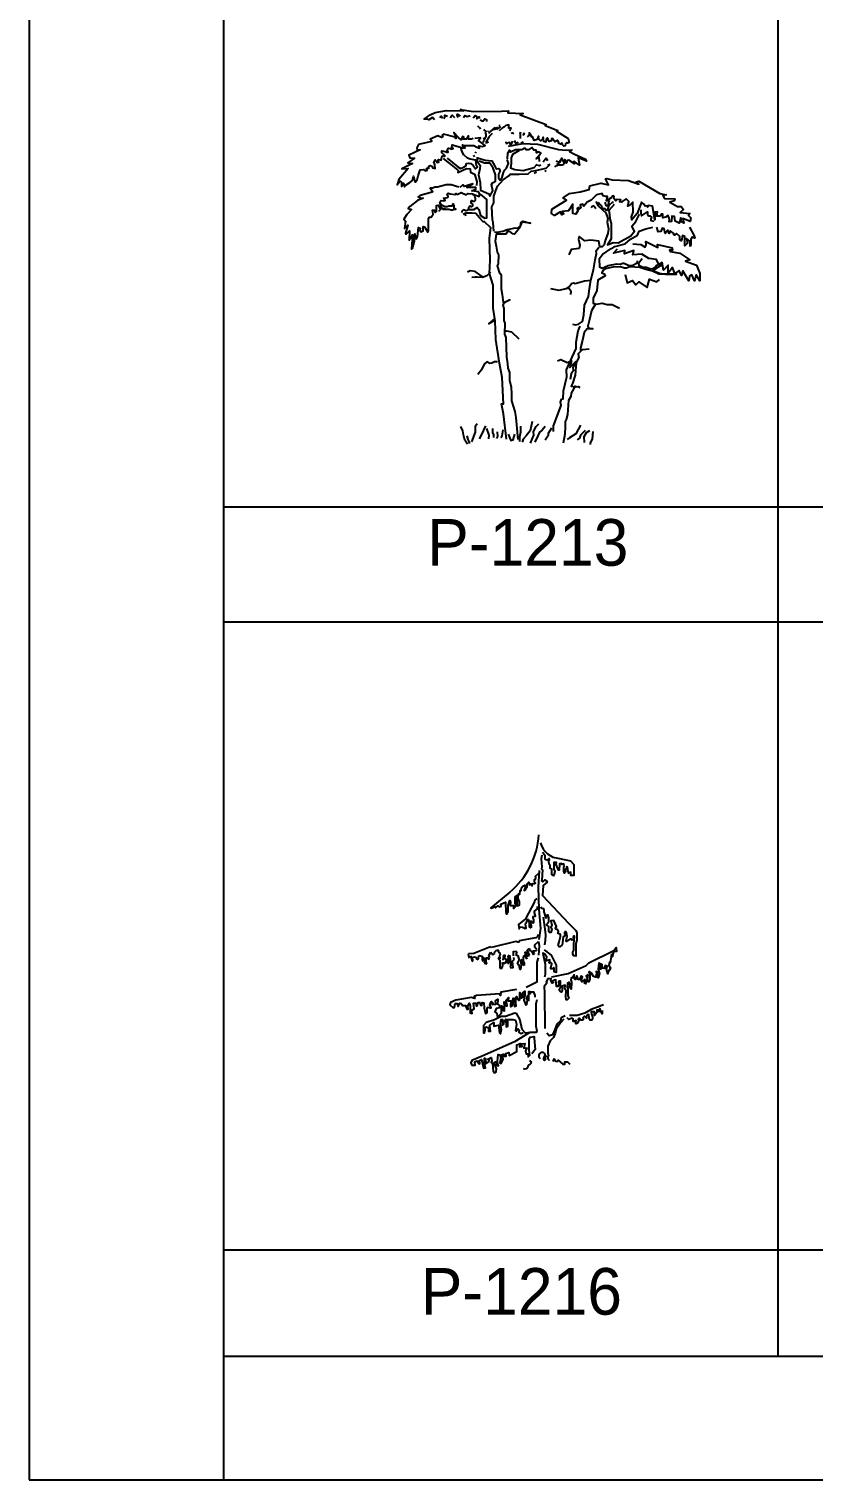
# Model space of a CAD drawing. Extents: x -74 to 94, y -49 to 40.
# Drawn here: x -43.64 to -33.55, y -46.49 to -27.82 of the extents above; entities that cross this region are included whole.
import ezdxf

# ---------------------------------------------------------------- set-up
doc = ezdxf.new("R2010")
doc.units = 0
doc.header["$LTSCALE"] = 100
doc.header["$MEASUREMENT"] = 0
doc.layers.add('FOLHA', color=3, linetype='CONTINUOUS')
doc.layers.add('P-ARVORE', color=2, linetype='CONTINUOUS')

# ---------------------------------------------------------------- blocks, each defined once
blk = doc.blocks.new('P-1213')
at = {"layer": 'P-ARVORE'}
for p, q in [((-2.306, 8.322), (-2.325, 8.287)), ((-2.267, 8.322), (-2.306, 8.322)), ((-2.247, 8.27), (-2.267, 8.322)), ((-1.267, 8.007), (-1.346, 8.077)), ((-1.304, 8.041), (-1.272, 8.02)), ((-1.272, 7.999), (-1.304, 8.034)), ((-1.088, 7.956), (-1.088, 7.942)), ((-1.072, 7.92), (-1.032, 7.902)), ((-1.064, 7.92), (-1.032, 7.92)), ((-0.974, 7.885), (-1.052, 7.815)), ((-1.032, 7.92), (-0.905, 8.034)), ((-0.881, 8.027), (-0.953, 7.984)), ((-0.929, 8.013), (-0.889, 8.041)), ((-0.865, 8.034), (-0.905, 7.999)), ((-0.897, 7.992), (-0.857, 8.034)), ((-0.841, 8.048), (-0.889, 8.013)), ((-0.873, 8.013), (-0.833, 8.041)), ((-0.841, 8.034), (-0.873, 8.013)), ((-0.857, 8.013), (-0.849, 8.027)), ((-0.856, 7.99), (-0.817, 8.025)), ((-0.817, 8.025), (-0.758, 8.06)), ((-0.801, 8.091), (-0.769, 8.091)), ((-0.793, 8.063), (-0.777, 8.07)), ((-0.777, 8.07), (-0.769, 8.084)), ((-0.425, 7.902), (-0.484, 7.885)), ((-0.445, 7.867), (-0.425, 7.902)), ((-0.249, 7.92), (-0.268, 7.867)), ((-0.249, 7.763), (-0.249, 7.92)), ((-0.151, 7.902), (-0.19, 7.833)), ((-0.151, 7.85), (-0.151, 7.902)), ((-1.208, 7.664), (-1.216, 7.657)), ((-1.2, 7.693), (-1.208, 7.678)), ((-1.208, 7.678), (-1.208, 7.664)), ((-1.184, 7.721), (-1.2, 7.707)), ((-1.2, 7.707), (-1.2, 7.693)), ((-1.16, 7.764), (-1.184, 7.721)), ((-1.144, 7.778), (-1.16, 7.764)), ((-1.13, 7.675), (-1.15, 7.658)), ((-1.15, 7.658), (-1.111, 7.658)), ((-1.052, 7.815), (-1.13, 7.675)), ((-1.111, 7.658), (-1.072, 7.675)), ((-0.621, 7.675), (-0.621, 7.64)), ((-0.621, 7.64), (-0.582, 7.64)), ((-0.582, 7.64), (-0.543, 7.675)), ((-0.543, 7.675), (-0.523, 7.623)), ((-0.538, 7.664), (-0.53, 7.643)), ((-0.523, 7.623), (-0.504, 7.588)), ((-0.514, 7.629), (-0.514, 7.614)), ((-0.506, 7.629), (-0.498, 7.643)), ((-0.504, 7.588), (-0.445, 7.693)), ((-0.406, 7.71), (-0.366, 7.64)), ((-0.366, 7.64), (-0.366, 7.605)), ((-0.366, 7.605), (-0.327, 7.64)), ((-0.346, 7.65), (-0.362, 7.643)), ((-0.327, 7.64), (-0.308, 7.675)), ((-0.229, 7.675), (-0.21, 7.64)), ((-0.21, 7.64), (-0.171, 7.675)), ((-0.053, 7.833), (-0.033, 7.833)), ((-1.463, 7.308), (-1.424, 7.326)), ((-1.405, 7.378), (-1.385, 7.413)), ((0.417, 7.256), (0.339, 7.151)), ((0.456, 7.186), (0.417, 7.256)), ((0.456, 7.098), (0.476, 7.063)), ((0.476, 7.063), (0.515, 7.098)), ((0.691, 7.098), (0.731, 7.116)), ((0.731, 7.116), (0.77, 7.151)), ((0.77, 7.151), (0.789, 7.186)), ((0.789, 7.186), (0.789, 7.221)), ((0.829, 7.081), (0.868, 7.098)), ((0.868, 7.098), (0.887, 7.133)), ((0.104, 6.871), (0.163, 6.906)), ((0.163, 7.081), (0.241, 7.063)), ((0.241, 7.063), (0.28, 7.081)), ((0.378, 6.924), (0.417, 6.924)), ((0.633, 7.028), (0.691, 7.063)), ((0.691, 7.063), (0.731, 7.081)), ((0.731, 7.081), (0.829, 7.081)), ((1.573, 5.98), (1.612, 6.032)), ((1.612, 6.032), (1.651, 6.015)), ((1.651, 6.015), (1.671, 5.98)), ((1.671, 5.98), (1.69, 5.962)), ((1.925, 6.119), (1.945, 6.032)), ((1.945, 6.032), (2.004, 6.032)), ((2.004, 6.032), (2.023, 6.084)), ((2.023, 6.119), (2.043, 6.172)), ((2.023, 6.084), (2.023, 6.119)), ((-2.349, 5.892), (-2.293, 5.941)), ((-2.253, 5.941), (-2.149, 5.941)), ((-1.679, 5.84), (-1.659, 5.77))]:
    blk.add_line(p, q, dxfattribs=at)
at = {"layer": 'P-ARVORE', "linetype": 'CONTINUOUS'}
for points in [[(-2.457, 8.241), (-2.512, 8.3), (-2.603, 8.241), (-2.643, 8.259), (-2.727, 8.259), (-2.574, 8.366), (-2.443, 8.431), (-2.153, 8.481), (-1.71, 8.472), (-1.786, 8.504), (-1.468, 8.456), (-0.735, 8.463), (-0.555, 8.472), (-0.569, 8.423), (-0.175, 8.407), (-0.251, 8.366), (0.414, 8.119), (0.385, 8.094), (0.711, 7.962), (0.677, 7.944), (0.981, 7.756), (1.004, 7.658), (0.971, 7.642), (0.941, 7.658), (0.907, 7.626), (0.902, 7.573), (0.868, 7.56), (0.831, 7.596), (0.828, 7.64), (0.784, 7.614), (0.729, 7.642), (0.727, 7.676), (0.693, 7.72), (0.633, 7.678), (0.575, 7.758), (0.553, 7.747), (0.547, 7.702), (0.49, 7.679), (0.448, 7.774), (0.421, 7.758), (0.408, 7.669), (0.35, 7.679), (0.332, 7.79), (0.317, 7.743), (0.27, 7.699), (0.229, 7.743), (0.217, 7.816), (0.184, 7.731), (0.105, 7.71), (0.066, 7.814), (0.043, 7.79), (0.021, 7.857), (-0.022, 7.905), (-0.025, 7.848), (-0.072, 7.806)], [(-2.218, 8.273), (-2.189, 8.312), (-2.195, 8.357), (-2.128, 8.337)], [(-2.041, 8.293), (-2.034, 8.332), (-2.005, 8.36), (-1.941, 8.3)], [(-1.853, 8.3), (-1.876, 8.357), (-1.867, 8.383), (-1.801, 8.337)], [(-1.716, 8.298), (-1.681, 8.351), (-1.616, 8.328), (-1.543, 8.351)], [(-1.465, 8.295), (-1.41, 8.351), (-1.381, 8.337), (-1.369, 8.264), (-1.311, 8.321), (-1.311, 8.273)], [(-1.28, 8.243), (-1.217, 8.209), (-1.163, 8.266), (-1.118, 8.25), (-1.121, 8.197)], [(-1.466, 7.756), (-1.505, 7.74), (-1.581, 7.745), (-1.581, 7.825), (-1.638, 7.745), (-1.725, 7.745), (-1.701, 7.79), (-1.738, 7.813), (-1.771, 7.722), (-1.843, 7.784), (-1.962, 7.916), (-1.901, 7.784), (-1.914, 7.756), (-1.929, 7.79), (-2.23, 7.87), (-2.262, 7.846), (-2.243, 7.807), (-2.276, 7.784), (-2.371, 7.83), (-2.567, 7.745), (-2.539, 7.706), (-2.539, 7.683), (-2.681, 7.649), (-2.867, 7.608), (-2.911, 7.523), (-2.9, 7.468), (-2.828, 7.468), (-3.115, 7.331), (-3.096, 7.263), (-2.976, 7.251), (-3.143, 7.132), (-3.024, 7.116), (-3.3, 6.979), (-3.139, 6.991), (-3.376, 6.701), (-3.42, 6.566), (-3.329, 6.662), (-3.305, 6.639), (-3.309, 6.525), (-3.291, 6.554), (-3.257, 6.611), (-3.244, 6.6), (-3.229, 6.52), (-3.215, 6.554), (-3.096, 6.629), (-3.024, 6.678), (-2.996, 6.792), (-2.976, 6.691), (-2.957, 6.634), (-2.9, 6.696), (-2.881, 6.803), (-2.828, 6.95), (-2.739, 6.958), (-2.695, 6.929), (-2.648, 6.945), (-2.663, 6.986), (-2.628, 7.007), (-2.604, 6.986), (-2.6, 7.002), (-2.6, 7.048), (-2.572, 7.064), (-2.528, 7.048), (-2.5, 7.002), (-2.439, 6.986), (-2.448, 7.093), (-2.476, 7.155), (-2.443, 7.212), (-2.386, 7.144), (-2.343, 7.15), (-2.376, 7.189), (-2.352, 7.217), (-2.286, 7.206), (-2.262, 7.313), (-2.219, 7.302), (-2.191, 7.302), (-2.191, 7.326), (-2.267, 7.393), (-2.271, 7.445), (-2.182, 7.427), (-2.143, 7.411), (-2.106, 7.411), (-2.134, 7.45), (-2.095, 7.512), (-2.053, 7.502), (-2.038, 7.484), (-1.977, 7.502), (-2.01, 7.523), (-2.001, 7.598), (-1.734, 7.523), (-1.666, 7.523), (-1.714, 7.546), (-1.738, 7.598), (-1.701, 7.58), (-1.448, 7.58), (-1.366, 7.535), (-1.301, 7.512), (-1.32, 7.574), (-1.233, 7.551), (-1.157, 7.58), (-1.329, 7.711), (-1.272, 7.774), (-1.425, 7.756)], [(-1.705, 7.334), (-1.753, 7.444), (-1.784, 7.537)], [(-0.578, 7.232), (-0.572, 7.383), (-0.514, 7.476)], [(-0.552, 7.56), (-0.188, 7.635), (0.19, 7.615), (0.727, 7.477), (0.926, 7.462), (1.075, 7.468), (1.013, 7.427), (1.141, 7.359), (1.422, 7.231), (1.447, 7.176), (1.24, 7.26), (1.274, 7.073), (1.186, 7.137), (1.146, 7.171), (1.116, 7.157), (1.146, 7.107), (0.996, 7.201), (0.954, 7.196), (0.938, 7.128), (0.896, 7.215), (0.884, 7.128), (0.814, 7.251), (0.751, 7.142), (0.674, 7.176)], [(0.244, 7.171), (0.23, 7.279), (0.16, 7.24), (0.272, 7.379), (0.209, 7.418), (0.164, 7.393), (0.16, 7.462), (0.094, 7.457), (0.045, 7.526), (-0.043, 7.471), (-0.097, 7.468), (-0.134, 7.507), (-0.216, 7.471), (-0.373, 7.468), (-0.502, 7.407), (-0.515, 7.462)], [(-2.237, 7.242), (-1.867, 6.951), (-1.847, 6.939), (-1.857, 6.882), (-1.632, 6.987), (-1.544, 6.975), (-1.534, 6.894), (-1.429, 6.838), (-1.367, 6.652), (-1.378, 6.546)], [(-2.129, 7.254), (-1.857, 7.032), (-1.789, 6.987), (-1.731, 7.012), (-1.653, 7.056), (-1.632, 7.113), (-1.585, 7.125), (-1.524, 7.113), (-1.466, 7.068), (-1.408, 6.975), (-1.35, 7.02), (-1.378, 7.056), (-1.398, 7.198), (-1.544, 7.23), (-1.612, 7.254), (-1.7, 7.335)], [(-1.361, 7.278), (-1.361, 7.173), (-1.283, 7.068), (-1.289, 6.975), (-1.33, 6.825), (-1.283, 6.627), (-1.272, 6.429), (-1.058, 6.336), (-1.038, 6.279), (-0.96, 6.417), (-0.99, 6.579), (-0.97, 6.615), (-0.892, 6.664), (-0.892, 6.825), (-0.95, 6.999), (-1.038, 7.125), (-1.174, 7.125), (-1.31, 7.173)], [(-1.35, 7.266), (-1.153, 7.198), (-0.98, 7.185), (-0.919, 7.068), (-0.871, 6.975), (-0.803, 6.987), (-0.766, 6.931), (-0.814, 6.846), (-0.814, 6.745), (-0.773, 6.684), (-0.715, 6.765), (-0.688, 6.882), (-0.647, 6.951), (-0.61, 6.999), (-0.559, 7.113), (-0.589, 7.218)], [(-0.278, 7.452), (-0.455, 7.35), (-0.483, 7.265), (-0.483, 7.118), (-0.5, 7.001), (-0.391, 6.96), (-0.179, 6.935), (0.108, 7.009), (0.18, 7.102)], [(-0.929, 5.373), (-0.95, 5.596), (-0.97, 5.665), (-0.98, 6), (-0.929, 6.105), (-0.929, 6.279), (-0.892, 6.397), (-0.841, 6.534), (-0.695, 6.696), (-0.549, 6.801), (-0.511, 6.846), (-0.355, 6.846), (-0.277, 6.838)], [(-0.285, 6.842), (-0.049, 6.85), (0.029, 6.915), (0.142, 6.935), (0.415, 6.992), (0.501, 7.086)], [(-1.832, 6.509), (-2.032, 6.565), (-2.161, 6.57), (-2.377, 6.509), (-2.445, 6.509), (-2.512, 6.479), (-2.573, 6.479), (-2.507, 6.405), (-2.516, 6.38), (-2.831, 6.294), (-2.882, 6.257), (-2.79, 6.227), (-2.749, 6.221), (-2.893, 6.166), (-3.094, 6.006), (-3.136, 5.957), (-3.048, 5.932), (-3.166, 5.804), (-3.244, 5.686), (-3.202, 5.631), (-3.233, 5.441), (-3.145, 5.533), (-3.208, 5.325), (-3.187, 5.3), (-3.105, 5.386), (-3.109, 5.14), (-3.023, 5.283), (-3.052, 4.908), (-3.023, 4.927), (-2.976, 5.117), (-2.985, 5.283), (-2.966, 5.308), (-2.945, 5.185), (-2.919, 5.178), (-2.893, 5.233), (-2.873, 5.466), (-2.827, 5.453), (-2.836, 5.405), (-2.81, 5.356), (-2.754, 5.386), (-2.749, 5.491), (-2.718, 5.485), (-2.63, 5.35), (-2.61, 5.38), (-2.61, 5.711), (-2.594, 5.736), (-2.548, 5.731), (-2.491, 5.816), (-2.512, 5.914), (-2.461, 5.914), (-2.44, 5.853), (-2.404, 5.877), (-2.409, 6.037), (-2.367, 6.044), (-2.31, 5.944), (-2.264, 5.969), (-2.285, 6.019), (-2.321, 6.122), (-2.285, 6.166), (-2.224, 6.154), (-2.182, 6.166), (-2.224, 6.227), (-2.125, 6.245), (-2.11, 6.269), (-2.131, 6.325), (-2.104, 6.349), (-2.053, 6.332), (-1.929, 6.319), (-1.908, 6.344), (-1.879, 6.319), (-1.776, 6.367), (-1.646, 6.307), (-1.595, 6.344), (-1.481, 6.337), (-1.307, 6.269), (-1.296, 6.325), (-1.326, 6.387), (-1.502, 6.417), (-1.393, 6.46), (-1.399, 6.502), (-1.631, 6.502), (-1.471, 6.595), (-1.698, 6.527), (-1.734, 6.57), (-1.811, 6.502)], [(-1.602, 5.931), (-1.446, 5.931), (-1.361, 5.988), (-1.32, 5.931), (-1.272, 5.778), (-1.164, 5.709), (-1.116, 5.721), (-1.116, 6.186), (-1.272, 6.324)], [(1.69, 6.142), (1.752, 6.025), (1.945, 5.851), (2.003, 5.701), (1.986, 5.608), (2.013, 5.434), (2.003, 5.317), (1.935, 5.131), (1.908, 5.025), (1.857, 4.969), (1.789, 4.969)], [(2.159, 6.057), (2.023, 5.907), (2.044, 5.814), (2.054, 5.689), (2.081, 5.571), (2.081, 5.175), (1.993, 5.025), (2.139, 5.082), (2.268, 5.074), (2.587, 5.256), (2.686, 5.373), (2.618, 5.503), (2.717, 5.628), (2.812, 5.814)], [(-0.606, 0.022), (-0.681, 0.673), (-0.735, 0.936), (-0.681, 0.936), (-0.718, 1.611), (-0.79, 1.979), (-0.882, 2.59), (-0.899, 3.068), (-0.953, 3.395), (-0.953, 3.982), (-1.045, 4.285), (-1.028, 4.633), (-1.045, 5.199), (-1.011, 5.458), (-1.174, 5.612), (-1.211, 5.612), (-1.303, 5.721), (-1.395, 5.83), (-1.49, 5.838), (-1.649, 5.838), (-1.721, 5.802)], [(-0.919, 5.357), (-0.844, 5.349), (-0.701, 5.377), (-0.586, 5.418), (-0.494, 5.434), (-0.386, 5.462), (-0.314, 5.454), (-0.243, 5.503), (-0.236, 5.588), (-0.185, 5.632), (0.009, 5.58), (-0.216, 5.608), (-0.273, 5.462), (-0.338, 5.369), (-0.402, 5.3), (-0.443, 5.309), (-0.521, 5.369), (-0.579, 5.369), (-0.623, 5.3), (-0.681, 5.3), (-0.766, 5.3), (-0.875, 5.3), (-0.902, 5.118), (-0.875, 4.993), (-0.844, 4.831), (-0.81, 4.762), (-0.824, 4.532), (-0.844, 4.487), (-0.79, 4.293), (-0.752, 4.277), (-0.746, 4.233), (-0.746, 3.893), (-0.715, 3.747), (-0.695, 3.541), (-0.518, 3.606), (-0.674, 3.521), (-0.698, 3.468), (-0.674, 3.383), (-0.674, 3.076), (-0.647, 3.007), (-0.661, 2.728), (-0.62, 2.643), (-0.61, 2.145), (-0.583, 1.963), (-0.576, 1.846), (-0.532, 1.741), (-0.532, 1.539), (-0.491, 1.365), (-0.481, 1.178), (-0.481, 1.009), (-0.389, 0.734), (-0.369, 0.58), (-0.318, 0.018)], [(1.792, 4.973), (1.769, 5.114), (1.558, 5.143), (1.408, 5.127), (1.266, 5.24), (1.242, 5.171), (1.279, 5.017), (1.266, 4.932), (1.055, 4.904), (0.997, 4.766)], [(2.091, 4.92), (2.18, 4.981), (2.441, 5.05), (2.581, 5.167), (2.764, 5.268), (2.805, 5.373), (2.978, 5.434), (3.155, 5.478)], [(4.098, 5.48), (4.209, 5.272), (4.237, 5.196), (4.162, 5.217), (4.135, 5.162), (4.135, 5.02), (4.116, 4.988), (4.116, 5.107), (4.025, 5.185), (4.052, 5.064), (3.979, 4.998), (3.979, 5.238), (3.923, 5.261), (3.895, 5.13), (3.85, 5.151), (3.85, 5.238), (3.767, 5.316), (3.711, 5.272), (3.693, 5.283), (3.693, 5.316), (3.601, 5.382), (3.574, 5.316), (3.546, 5.404), (3.472, 5.316), (3.444, 5.436), (3.398, 5.448), (3.362, 5.37), (3.298, 5.359), (3.26, 5.48)], [(1.092, 2.983), (1.164, 2.966), (1.249, 2.983), (1.344, 3.051), (1.378, 3.221), (1.402, 3.468), (1.5, 3.691), (1.531, 3.889), (1.558, 4.111), (1.629, 4.382), (1.674, 4.637), (1.711, 4.803), (1.701, 4.868), (1.765, 4.965)], [(2.074, 4.928), (1.881, 4.791), (1.775, 4.657), (1.782, 4.459), (1.854, 4.427), (2.01, 4.495), (2.234, 4.536), (2.319, 4.528), (2.384, 4.552), (2.411, 4.552), (2.55, 4.495), (2.621, 4.495), (2.751, 4.56), (2.764, 4.613)], [(2.644, 5.053), (2.847, 5.03), (2.957, 4.964), (2.984, 5.02), (2.975, 5.107), (3.287, 4.954), (3.278, 5.03), (3.656, 4.943), (3.665, 4.888), (3.583, 4.888), (3.601, 4.856), (3.85, 4.812), (4.107, 4.635), (3.997, 4.603), (4.282, 4.504), (4.365, 4.285), (4.365, 4.099), (4.273, 4.253), (4.227, 4.099), (4.162, 4.253), (4.098, 4.219), (4.08, 4.099), (3.932, 4.351), (3.895, 4.23), (3.831, 4.362), (3.72, 4.285), (3.665, 4.438), (3.555, 4.296), (3.555, 4.504), (3.435, 4.372), (3.398, 4.57), (3.307, 4.516), (3.251, 4.648), (3.057, 4.669), (2.874, 4.779), (2.644, 4.767), (2.67, 4.877), (2.431, 4.79), (2.44, 4.877), (2.146, 4.812), (2.248, 4.922)], [(3.396, 4.508), (3.247, 4.423), (3.182, 4.374), (3.196, 4.346), (3.325, 4.297), (3.481, 4.269), (3.763, 4.269), (3.311, 4.269), (3.145, 4.346), (2.978, 4.39), (2.822, 4.439), (2.564, 4.459), (2.479, 4.423), (2.428, 4.423), (2.319, 4.459), (2.125, 4.451), (1.932, 4.406), (1.874, 4.362), (1.847, 4.305), (1.925, 4.269), (1.932, 4.228), (1.745, 4.115), (1.718, 3.852), (1.623, 3.654), (1.623, 3.569), (1.623, 3.521), (1.697, 3.5), (1.854, 3.521), (1.983, 3.492), (2.112, 3.484), (2.299, 3.391)], [(2.88, 4.661), (2.785, 4.544), (2.795, 4.5), (2.886, 4.459), (2.988, 4.451), (3.08, 4.415), (3.138, 4.406), (3.216, 4.451), (3.253, 4.5), (3.311, 4.516)], [(-1.203, 4.195), (-1.296, 4.252), (-1.415, 4.333), (-1.541, 4.35), (-1.613, 4.321)], [(-1.016, 4.321), (-1.111, 4.224), (-1.227, 4.183), (-1.357, 4.195), (-1.415, 4.195), (-1.497, 4.183)], [(0.528, 3.901), (0.739, 3.86), (0.94, 3.901), (1.008, 3.945), (1.069, 4.026), (1.126, 4.042), (1.16, 4.026), (1.395, 4.099), (1.558, 4.111)], [(2.449, 4.264), (2.496, 4.043), (2.635, 4.109), (2.717, 3.99), (2.8, 4.067), (3.012, 3.924), (3.068, 4.143), (3.26, 4.067), (3.325, 4.132)], [(1.045, 3.747), (1.055, 3.82), (0.997, 3.901)], [(1.674, 3.492), (1.582, 3.322), (1.517, 3.068), (1.487, 2.93), (1.517, 2.877), (1.616, 2.861), (1.466, 2.861), (1.388, 2.768), (1.351, 2.57), (1.293, 2.376), (1.293, 2.315), (1.303, 2.299), (1.358, 2.331), (1.517, 2.348)], [(-0.913, 3.069), (-1.063, 2.988), (-0.899, 3.126)], [(-0.281, 2.597), (-0.469, 2.776), (-0.596, 2.805), (-0.643, 2.805)], [(0.603, 0.224), (0.603, 0.369), (0.797, 0.887), (0.78, 0.972), (0.81, 1.049), (0.851, 1.061), (0.861, 1.263), (0.943, 1.623), (0.936, 1.805), (1.086, 2.137), (1.181, 2.36), (1.181, 2.521), (1.239, 2.813), (1.286, 2.93)], [(1.303, 2.291), (1.239, 2.222), (1.252, 2.125), (1.188, 1.992), (1.157, 1.668), (1.092, 1.454), (1.059, 1.385), (1.157, 1.369), (1.239, 1.377), (1.279, 1.348)], [(-0.838, 2.012), (-0.913, 2.012), (-0.981, 1.979), (-1.039, 1.967), (-1.115, 2.012), (-1.179, 1.951), (-1.248, 1.809), (-1.343, 1.687)], [(0.705, 2.04), (0.793, 2.077), (0.957, 1.992), (1.065, 2.04), (1.021, 1.87), (1.174, 2.024), (1.099, 1.854), (1.116, 1.793), (1.059, 1.7), (1.028, 1.555)], [(1.164, 1.405), (1.055, 1.207), (1.048, 1.122), (0.984, 1.021), (0.963, 0.661), (0.926, 0.531), (0.906, 0.475), (0.899, 0.345), (0.892, 0.155), (0.848, -0.084)], [(-1.497, -0.045), (-1.401, 0.203), (-1.401, 0.37), (-1.364, 0.423)], [(0.057, 0.479), (-0.001, 0.239), (-0.1, 0.109), (-0.182, 0.02), (-0.203, -0.057)], [(0.012, -0.078), (0.057, 0.02), (0.094, 0.126), (0.087, 0.223), (0.159, 0.345), (0.221, 0.418)], [(1.3, 0.386), (1.177, 0.163), (1.014, 0.054), (0.957, 0.01)], [(-1.61, -0.106), (-1.681, 0), (-1.712, 0.134), (-1.726, 0.24), (-1.78, 0.346)], [(-1.623, 0.106), (-1.603, 0.016), (-1.572, -0.037), (-1.559, -0.089)], [(-1.149, 0.37), (-1.261, 0.122), (-1.306, 0.028)], [(-1.06, 0.028), (-1.053, 0.122), (-1.115, 0.293)], [(-0.964, 0.293), (-0.971, 0.195), (-0.937, 0.134), (-0.937, 0.069)], [(-0.855, 0.037), (-0.831, 0.089), (-0.838, 0.211)], [(-0.698, 0.264), (-0.729, 0.106), (-0.749, 0.053)], [(-0.565, 0.154), (-0.493, -0.013), (-0.432, 0.004), (-0.394, 0.154)], [(-0.261, -0.041), (-0.261, 0.081), (-0.234, 0.215), (-0.234, 0.357)], [(0.388, 0.345), (0.309, 0.252), (0.241, 0.207), (0.197, 0.109), (0.122, -0.057)], [(0.388, 0.004), (0.477, 0.134), (0.47, 0.178), (0.559, 0.313)], [(1.415, 0.248), (1.3, 0.123), (1.273, 0.046), (1.208, 0.002)], [(1.402, -0.066), (1.389, 0.092), (1.453, 0.198), (1.535, 0.243)], [(1.617, 0.218), (1.597, 0.023), (1.542, -0.074), (1.542, -0.111)]]:
    blk.add_lwpolyline(points, dxfattribs=at)
at = {"layer": 'P-ARVORE'}
for points in [[(-1.209, 7.763), (-1.15, 7.78), (-1.13, 7.815), (-1.13, 7.867), (-1.15, 7.902), (-1.13, 7.937), (-1.189, 7.99)], [(-0.523, 7.955), (-0.484, 8.025), (-0.543, 8.025), (-0.543, 8.112), (-0.621, 8.095), (-0.66, 8.06), (-0.719, 8.025), (-0.797, 7.955)], [(-1.973, 6.084), (-2.012, 6.015), (-2.09, 6.015), (-2.129, 5.997), (-2.188, 5.997), (-2.227, 6.015), (-2.306, 6.084), (-2.306, 6.067)], [(-2.247, 5.962), (-2.208, 5.962), (-2.149, 5.945), (-2.09, 5.945), (-2.031, 5.927), (-1.992, 5.927), (-1.953, 5.945), (-1.914, 5.945), (-1.953, 5.962), (-1.953, 6.05)], [(1.749, 6.119), (1.808, 6.05), (1.847, 6.015), (1.828, 5.98), (1.886, 5.962), (1.925, 5.962), (1.965, 5.91), (2.004, 5.962), (2.023, 6.015), (2.043, 6.05), (2.121, 6.119), (2.141, 6.119)], [(2.846, 5.927), (2.846, 5.84), (2.866, 5.77), (3.022, 5.875), (3.022, 5.805), (3.042, 5.77), (3.081, 5.77), (3.12, 5.735), (3.101, 5.682), (3.101, 5.647), (3.179, 5.63)]]:
    blk.add_lwpolyline(points, dxfattribs=at)
at = {"layer": 'P-ARVORE', "linetype": 'CONTINUOUS'}
blk.add_lwpolyline([(0.562, 5.941), (0.94, 6.17), (0.848, 6.236), (1.014, 6.346), (1.29, 6.39), (1.52, 6.445), (1.538, 6.543), (1.815, 6.609), (2.018, 6.565), (1.943, 6.719), (1.971, 6.73), (2.109, 6.696), (2.533, 6.675), (2.8, 6.588), (2.726, 6.643), (2.8, 6.664), (3.333, 6.346), (3.499, 6.314), (3.417, 6.291), (3.453, 6.214), (3.72, 6.204), (3.702, 6.159), (3.592, 6.117), (3.795, 6.006), (3.886, 6.006), (3.941, 5.93), (3.859, 5.853), (4.107, 5.83), (4.071, 5.777), (4.135, 5.722), (4.116, 5.622), (3.932, 5.699), (3.95, 5.58), (3.895, 5.612), (3.877, 5.722), (3.831, 5.58), (3.729, 5.633), (3.711, 5.754), (3.647, 5.764), (3.638, 5.622), (3.574, 5.612), (3.583, 5.688), (3.555, 5.777), (3.481, 5.732), (3.417, 5.722), (3.417, 5.809), (3.371, 5.809), (3.342, 5.764), (3.26, 5.764), (3.278, 5.875), (3.205, 5.864), (3.205, 5.667), (3.15, 6.017), (3.057, 6.038), (3.021, 5.996), (3.012, 6.028), (2.957, 6.017), (2.929, 6.072), (2.865, 6.117), (2.754, 5.83), (2.652, 5.711), (2.615, 5.667), (2.606, 5.743), (2.652, 5.864), (2.644, 6.117), (2.56, 6.038), (2.515, 6.017), (2.542, 6.138), (2.469, 6.204), (2.394, 6.159), (2.358, 6.117), (2.303, 6.127), (2.33, 6.182), (2.228, 6.193), (2.201, 6.159), (2.155, 6.214), (2.164, 6.269), (2.128, 6.28), (2.082, 6.236), (1.963, 6.159), (1.989, 6.269), (1.952, 6.269), (1.879, 6.28), (1.852, 6.346), (1.704, 6.314), (1.567, 6.17), (1.465, 6.117), (1.382, 6.017), (1.355, 6.072), (1.29, 6.051), (1.308, 5.985), (1.244, 5.93), (1.253, 5.985), (1.207, 5.962), (1.225, 5.896), (1.18, 5.809), (1.096, 5.83), (1.096, 6.072), (0.986, 5.896), (0.829, 5.885), (0.866, 5.82), (0.82, 5.798), (0.783, 5.875), (0.627, 5.777), (0.553, 5.83)], close=True, dxfattribs=at)
at = {"layer": 'P-ARVORE'}
blk.add_lwpolyline([(-1.522, 6.347, -0.118327), (-1.462, 6.314, -0.120691), (-1.424, 6.259, -0.090691), (-1.413, 6.196, -0.137421), (-1.424, 6.154, -0.484934), (-1.484, 6.147, 0.740956), (-1.527, 6.124, 0.216242), (-1.507, 6.095, -0.198862), (-1.483, 6.064, -0.06636), (-1.479, 6.034, -0.102874), (-1.483, 6.015, -0.602301), (-1.52, 6.012, 0.50665), (-1.561, 6.015, 0.048026), (-1.575, 5.995, 0.073457), (-1.581, 5.98, 0.115275), (-1.581, 5.961, -0.128237), (-1.581, 5.945, -0.144417), (-1.588, 5.933, -0.048898), (-1.62, 5.91, -0.30031), (-1.683, 5.913, 0.360585), (-1.738, 5.91, 0.077555), (-1.759, 5.882, 0.390459), (-1.757, 5.875, 0.149219), (-1.748, 5.872, 0.12838), (-1.738, 5.875)], format="xyb", dxfattribs=at)
blk = doc.blocks.new('P-1216')
at = {"layer": 'P-ARVORE', "linetype": 'CONTINUOUS'}
for p, q in [((-0.095, 3.363), (-0.133, 3.329)), ((-0.071, 3.408), (-0.095, 3.363)), ((-1.301, 3.09), (-1.732, 2.925)), ((-1.277, 3.077), (-1.301, 3.09)), ((-0.65, 3.233), (-1.277, 3.077)), ((-1.196, 2.959), (-1.144, 3.01)), ((-1.144, 3.01), (-1.087, 3.01)), ((-1.087, 3.01), (-1.106, 2.987)), ((-1.106, 2.987), (-1.106, 2.965)), ((-0.579, 3.205), (-0.65, 3.233)), ((-0.564, 3.251), (-0.579, 3.205)), ((-0.133, 3.329), (-0.564, 3.251)), ((-0.36, 3.013), (-0.294, 3.048)), ((-0.294, 2.883), (-0.36, 3.013)), ((-0.294, 3.048), (-0.294, 2.996)), ((-0.294, 2.996), (-0.256, 3.001)), ((-0.256, 3.001), (-0.195, 2.894)), ((-0.204, 2.99), (-0.118, 2.996)), ((-0.171, 2.917), (-0.204, 2.99)), ((-0.161, 3.149), (-0.062, 3.233)), ((-0.161, 3.086), (-0.161, 3.149)), ((-0.105, 3.019), (-0.161, 3.086)), ((-0.133, 3.329), (-0.133, 3.329)), ((-0.118, 2.996), (-0.105, 3.019)), ((-0.062, 3.233), (-0.047, 3.12)), ((-0.047, 3.12), (-0.062, 2.878)), ((-1.87, 2.914), (-1.875, 2.88)), ((-1.875, 2.88), (-1.86, 2.835)), ((-1.732, 2.925), (-1.87, 2.914)), ((-1.86, 2.835), (-1.837, 2.813)), ((-1.837, 2.813), (-1.817, 2.863)), ((-1.817, 2.863), (-1.789, 2.789)), ((-1.789, 2.789), (-1.779, 2.728)), ((-1.779, 2.728), (-1.751, 2.733)), ((-1.761, 2.824), (-1.708, 2.835)), ((-1.751, 2.733), (-1.761, 2.824)), ((-1.708, 2.835), (-1.68, 2.824)), ((-1.68, 2.824), (-1.652, 2.767)), ((-1.652, 2.767), (-1.609, 2.784)), ((-1.609, 2.784), (-1.599, 2.869)), ((-1.599, 2.869), (-1.514, 2.852)), ((-1.514, 2.852), (-1.514, 2.756)), ((-1.514, 2.756), (-1.49, 2.722)), ((-1.49, 2.722), (-1.466, 2.762)), ((-1.485, 2.807), (-1.466, 2.818)), ((-1.466, 2.762), (-1.485, 2.807)), ((-1.466, 2.818), (-1.447, 2.756)), ((-1.447, 2.756), (-1.466, 2.671)), ((-1.466, 2.671), (-1.395, 2.655)), ((-1.414, 2.711), (-1.41, 2.807)), ((-1.395, 2.655), (-1.414, 2.711)), ((-1.41, 2.807), (-1.367, 2.807)), ((-1.367, 2.807), (-1.343, 2.767)), ((-1.343, 2.869), (-1.291, 2.959)), ((-1.324, 2.829), (-1.343, 2.869)), ((-1.343, 2.767), (-1.324, 2.829)), ((-1.291, 2.959), (-1.239, 2.885)), ((-1.239, 2.885), (-1.187, 2.925)), ((-1.187, 2.925), (-1.196, 2.959)), ((-1.106, 2.965), (-1.059, 2.943)), ((-1.106, 2.807), (-1.063, 2.751)), ((-1.063, 2.784), (-1.106, 2.807)), ((-1.049, 2.891), (-1.072, 2.863)), ((-1.072, 2.863), (-1.063, 2.784)), ((-1.063, 2.751), (-1.063, 2.541)), ((-1.059, 2.943), (-1.049, 2.891)), ((-0.988, 2.693), (-0.926, 2.666)), ((-0.988, 2.693), (-0.988, 2.693)), ((-0.982, 2.61), (-0.988, 2.693)), ((-0.977, 2.753), (-0.958, 2.883)), ((-0.958, 2.883), (-0.934, 2.889)), ((-0.934, 2.889), (-0.939, 2.787)), ((-0.939, 2.787), (-0.896, 2.787)), ((-0.926, 2.666), (-0.888, 2.744)), ((-0.896, 2.787), (-0.859, 2.669)), ((-0.859, 2.669), (-0.821, 2.669)), ((-0.844, 2.849), (-0.812, 2.883)), ((-0.821, 2.669), (-0.844, 2.849)), ((-0.812, 2.883), (-0.778, 2.657)), ((-0.778, 2.657), (-0.792, 2.561)), ((-0.731, 2.725), (-0.688, 2.771)), ((-0.721, 2.55), (-0.731, 2.725)), ((-0.707, 2.981), (-0.622, 2.97)), ((-0.707, 2.863), (-0.707, 2.981)), ((-0.688, 2.771), (-0.697, 2.816)), ((-0.622, 2.97), (-0.646, 2.891)), ((-0.646, 2.891), (-0.594, 2.869)), ((-0.589, 2.722), (-0.613, 2.648)), ((-0.613, 2.648), (-0.575, 2.643)), ((-0.598, 2.856), (-0.579, 2.816)), ((-0.594, 2.869), (-0.56, 2.744)), ((-0.56, 2.744), (-0.589, 2.722)), ((-0.575, 2.643), (-0.555, 2.525)), ((-0.523, 2.767), (-0.489, 2.751)), ((-0.499, 2.615), (-0.523, 2.767)), ((-0.523, 2.514), (-0.499, 2.615)), ((-0.489, 2.751), (-0.456, 2.621)), ((-0.456, 2.621), (-0.418, 2.637)), ((-0.451, 2.847), (-0.39, 2.891)), ((-0.451, 2.733), (-0.451, 2.847)), ((-0.418, 2.637), (-0.451, 2.733)), ((-0.408, 2.968), (-0.37, 2.928)), ((-0.403, 2.905), (-0.408, 2.968)), ((-0.403, 2.827), (-0.403, 2.905)), ((-0.39, 2.891), (-0.39, 2.789)), ((-0.39, 2.789), (-0.352, 2.807)), ((-0.37, 2.928), (-0.375, 2.849)), ((-0.375, 2.849), (-0.294, 2.883)), ((-0.195, 2.894), (-0.171, 2.917)), ((-1.063, 2.541), (-1.007, 2.536)), ((-1.007, 2.536), (-0.982, 2.61)), ((-0.792, 2.561), (-0.721, 2.55)), ((-0.555, 2.525), (-0.523, 2.514))]:
    blk.add_line(p, q, dxfattribs=at)
for points in [[(0.016, 5.453), (-0.001, 5.362), (0.016, 5.151), (0.008, 5.101), (0.041, 5.071), (0.024, 4.81), (0.008, 4.79), (0.049, 4.77), (0.101, 4.821), (0.143, 4.79), (0.159, 4.76), (0.058, 4.67), (0.033, 4.418), (0.716, 3.696), (0.893, 3.518), (0.916, 3.45), (0.916, 3.265), (0.893, 3.175), (0.893, 2.854), (0.844, 2.859), (0.821, 2.904), (0.821, 2.96), (0.844, 3.005), (0.844, 3.191), (0.854, 3.236), (0.859, 3.366), (0.835, 3.366), (0.826, 3.327), (0.835, 3.276), (0.788, 3.265), (0.774, 3.287), (0.736, 3.287), (0.651, 3.231), (0.646, 3.258), (0.675, 3.361), (0.656, 3.455), (0.632, 3.489), (0.599, 3.455), (0.609, 3.372), (0.566, 3.349), (0.552, 3.197), (0.547, 3.141), (0.485, 3.09), (0.462, 3.09), (0.443, 3.13), (0.466, 3.225), (0.5, 3.361), (0.496, 3.41), (0.438, 3.433), (0.429, 3.462), (0.447, 3.489), (0.434, 3.529), (0.381, 3.551), (0.368, 3.574), (0.396, 3.619), (0.33, 3.771), (0.254, 3.76), (0.278, 3.652), (0.249, 3.602), (0.278, 3.54), (0.249, 3.462), (0.221, 3.462), (0.202, 3.484), (0.197, 3.614), (0.15, 3.647), (0.15, 3.675), (0.197, 3.742), (0.202, 3.838), (0.183, 3.905), (0.146, 3.905), (0.131, 3.827), (0.084, 3.99), (0.084, 4.03), (0.069, 4.069), (0.018, 4.08), (0.003, 4.12)], [(0.474, 5.369), (0.753, 5.305), (0.841, 5.209), (0.841, 4.927), (0.764, 4.927), (0.764, 5.012), (0.703, 4.992), (0.682, 5.144), (0.653, 5.156), (0.656, 5.088), (0.629, 5.091), (0.625, 5.024), (0.601, 4.992), (0.585, 5.04), (0.588, 5.14), (0.598, 5.18), (0.585, 5.22), (0.557, 5.232), (0.531, 5.212), (0.513, 5.241), (0.474, 5.232), (0.466, 5.064), (0.446, 5.068), (0.389, 5.209), (0.393, 5.261), (0.328, 5.265), (0.332, 5.091), (0.358, 5.031), (0.328, 4.923), (0.278, 4.943), (0.281, 5.064), (0.275, 5.096), (0.234, 5.108), (0.237, 5.196), (0.207, 5.22), (0.203, 5.301), (0.22, 5.328), (0.207, 5.364), (0.147, 5.325), (0.109, 5.344), (0.109, 5.433), (0.035, 5.525)], [(-0.807, 4.499), (-1.288, 4.099), (-1.273, 4.09), (-1.192, 4.131), (-1.171, 4.099), (-1.109, 4.147), (-1.075, 4.124), (-1.027, 4.14), (-1.034, 4.189), (-0.917, 4.246), (-0.904, 3.977), (-0.876, 3.935), (-0.842, 3.993), (-0.842, 4.156), (-0.807, 4.287), (-0.786, 4.246), (-0.794, 4.156), (-0.711, 4.156), (-0.711, 4.083), (-0.643, 4.164), (-0.67, 4.205), (-0.668, 4.381), (-0.624, 4.412), (-0.621, 4.172), (-0.602, 4.146), (-0.555, 4.176), (-0.558, 4.255), (-0.587, 4.333), (-0.584, 4.454), (-0.543, 4.45), (-0.54, 4.541), (-0.514, 4.546), (-0.507, 4.611), (-0.471, 4.655), (-0.416, 4.681), (-0.401, 4.646), (-0.434, 4.546), (-0.394, 4.573), (-0.394, 4.611), (-0.361, 4.625), (-0.357, 4.711), (-0.314, 4.76), (-0.295, 4.733), (-0.303, 4.69), (-0.266, 4.716), (-0.226, 4.667), (-0.219, 4.72), (-0.172, 4.716), (-0.142, 4.733), (-0.172, 4.755), (-0.172, 4.828), (-0.142, 4.837), (-0.138, 4.877), (-0.153, 4.903), (-0.054, 4.989)], [(-0.051, 5.061), (-0.076, 4.63), (-0.06, 4.058), (-0.018, 3.565), (-0.06, 3.285)], [(-0.11, 4.337), (-0.156, 4.297), (-0.167, 4.248), (-0.399, 3.816), (-0.577, 3.669), (-0.561, 3.554), (-0.533, 3.612), (-0.478, 3.602), (-0.409, 3.563), (-0.384, 3.573), (-0.404, 3.671), (-0.393, 3.713), (-0.377, 3.717), (-0.346, 3.78), (-0.349, 3.799), (-0.321, 3.796), (-0.308, 3.707), (-0.303, 3.609), (-0.272, 3.586), (-0.247, 3.602), (-0.247, 3.632), (-0.269, 3.723), (-0.272, 3.75), (-0.247, 3.75), (-0.237, 3.723), (-0.206, 3.711), (-0.186, 3.737), (-0.186, 3.799), (-0.203, 3.828), (-0.2, 3.878), (-0.142, 3.881), (-0.167, 3.977), (-0.167, 4.009), (-0.093, 4.068), (-0.093, 4.13)], [(0.05, 3.861), (0.093, 3.551), (0.117, 3.399), (0.108, 3.253), (0.088, 3.146)], [(0.084, 3.016), (0.259, 2.881), (0.387, 2.622), (0.392, 2.435), (0.335, 2.453), (0.34, 2.52), (0.326, 2.565), (0.297, 2.531), (0.255, 2.531), (0.249, 2.554), (0.274, 2.661), (0.245, 2.701), (0.221, 2.672), (0.208, 2.683), (0.226, 2.762), (0.136, 2.735), (0.131, 2.762), (0.15, 2.824), (0.099, 2.903), (0.046, 2.927), (0.103, 2.645), (0.108, 2.385), (0.089, 2.312)], [(0.276, 2.323), (0.7, 2.41), (1.164, 2.609), (1.228, 2.681), (1.872, 3.003), (1.932, 3.074), (1.94, 2.977), (1.862, 2.962), (1.833, 2.839), (1.811, 2.895), (1.778, 2.686), (1.756, 2.701), (1.747, 2.614), (1.782, 2.548), (1.721, 2.435), (1.717, 2.399), (1.682, 2.523), (1.704, 2.594), (1.649, 2.609), (1.623, 2.538), (1.584, 2.548), (1.575, 2.635), (1.549, 2.66), (1.541, 2.523), (1.498, 2.543), (1.52, 2.655), (1.485, 2.676), (1.469, 2.523), (1.506, 2.41), (1.469, 2.292), (1.438, 2.313), (1.451, 2.374), (1.451, 2.445), (1.416, 2.455), (1.426, 2.399), (1.399, 2.313), (1.352, 2.333), (1.297, 2.42), (1.25, 2.462), (1.228, 2.43), (1.258, 2.404), (1.254, 2.267), (1.228, 2.196), (1.197, 2.221), (1.203, 2.318), (1.215, 2.353), (1.203, 2.384), (1.164, 2.343), (1.189, 2.282), (1.154, 2.145), (1.117, 2.155), (1.133, 2.246), (1.113, 2.257), (1.052, 2.196), (1.035, 2.221), (1.064, 2.318), (1.031, 2.343), (0.988, 2.252), (0.957, 2.257), (0.931, 2.338), (0.91, 2.338), (0.884, 2.252), (0.863, 2.272), (0.851, 2.369), (0.804, 2.287), (0.773, 2.292), (0.765, 2.241), (0.782, 2.185), (0.777, 2.006), (0.734, 2.058), (0.739, 2.139), (0.713, 2.18), (0.683, 2.16), (0.671, 2.058), (0.687, 2.011), (0.691, 1.843), (0.718, 1.772), (0.671, 1.726), (0.644, 1.731), (0.636, 1.817), (0.644, 1.96), (0.614, 2.016), (0.618, 2.104), (0.546, 2.082), (0.546, 1.955), (0.528, 1.924), (0.499, 1.935), (0.468, 1.975), (0.503, 2.048), (0.499, 2.211), (0.464, 2.211), (0.447, 2.185), (0.46, 2.145), (0.43, 2.077), (0.399, 2.077), (0.382, 2.246), (0.348, 2.236), (0.297, 2.206), (0.319, 2.175), (0.288, 2.16), (0.249, 2.236), (0.258, 2.277), (0.176, 2.267), (0.133, 2.196), (0.147, 2.155), (0.082, 2.077), (0.086, 1.904), (0.095, 0.99)], [(-0.077, 2.808), (-0.106, 2.701), (-0.106, 2.182), (-0.38, 2.048)], [(-0.628, 1.993), (-1.035, 1.93), (-1.04, 1.838), (-1.061, 1.882), (-1.66, 1.844), (-1.718, 1.813), (-1.702, 1.763), (-1.795, 1.788), (-2.192, 1.72), (-2.332, 1.658), (-2.348, 1.602), (-2.264, 1.528), (-2.222, 1.54), (-2.213, 1.634), (-2.155, 1.634), (-2.134, 1.559), (-2.087, 1.64), (-2.051, 1.634), (-2.024, 1.584), (-1.942, 1.584), (-1.905, 1.49), (-1.874, 1.49), (-1.879, 1.577), (-1.842, 1.64), (-1.826, 1.571), (-1.821, 1.398), (-1.77, 1.379), (-1.786, 1.459), (-1.723, 1.496), (-1.738, 1.64), (-1.681, 1.646), (-1.665, 1.571), (-1.639, 1.571), (-1.618, 1.663), (-1.577, 1.658), (-1.561, 1.59), (-1.525, 1.584), (-1.514, 1.658), (-1.472, 1.652), (-1.462, 1.515), (-1.431, 1.379), (-1.389, 1.403), (-1.389, 1.528), (-1.369, 1.54), (-1.311, 1.521), (-1.285, 1.521), (-1.316, 1.609), (-1.274, 1.688), (-1.238, 1.652), (-1.254, 1.609), (-1.165, 1.621), (-1.175, 1.701), (-1.113, 1.745), (-1.118, 1.621), (-1.071, 1.584), (-1.066, 1.521), (-1.155, 1.509), (-1.185, 1.422), (-1.134, 1.379), (-1.118, 1.273), (-1.019, 1.385), (-1.014, 1.577), (-0.977, 1.54), (-0.982, 1.453), (-0.936, 1.447), (-0.936, 1.565), (-0.947, 1.682), (-0.905, 1.571), (-0.873, 1.571), (-0.894, 1.72), (-0.837, 1.788), (-0.842, 1.707), (-0.779, 1.707), (-0.79, 1.577), (-0.774, 1.546), (-0.742, 1.571), (-0.717, 1.769), (-0.686, 1.707), (-0.702, 1.627), (-0.686, 1.559), (-0.639, 1.571), (-0.649, 1.652), (-0.649, 1.751), (-0.66, 1.782), (-0.628, 1.813), (-0.607, 1.751), (-0.571, 1.713), (-0.55, 1.732), (-0.544, 1.918), (-0.509, 1.875), (-0.504, 1.769), (-0.467, 1.801), (-0.456, 1.869), (-0.467, 1.913), (-0.415, 1.955), (-0.415, 1.838), (-0.441, 1.72), (-0.394, 1.59), (-0.362, 1.609), (-0.352, 1.72), (-0.362, 1.763), (-0.352, 1.832), (-0.331, 1.732), (-0.311, 1.713), (-0.311, 1.943), (-0.29, 1.943), (-0.285, 1.882), (-0.253, 1.937), (-0.196, 1.937), (-0.159, 1.838), (-0.159, 1.801)], [(-0.112, 1.726), (-0.133, 1.627), (-0.133, 1.044), (-0.107, 0.944), (-0.128, 0.888), (-0.29, 0.888), (-0.399, 0.87), (-0.488, 0.969), (-0.544, 1.236), (-0.623, 1.373), (-0.675, 1.385), (-0.915, 1.304), (-1.024, 1.304), (-1.201, 1.211), (-1.415, 1.148), (-1.478, 1.069), (-1.478, 0.975), (-1.478, 0.877), (-1.451, 0.877), (-1.436, 0.95), (-1.436, 1.013), (-1.41, 1.038), (-1.353, 1.013), (-1.348, 0.925), (-1.301, 0.925), (-1.306, 0.963), (-1.316, 1.081), (-1.212, 1.144), (-1.212, 1.05), (-1.092, 1.081), (-1.071, 0.883), (-1.04, 0.852), (-1.014, 0.956), (-1.045, 1.119), (-1.024, 1.223), (-0.993, 1.223), (-0.993, 1.081), (-0.961, 1.1), (-0.956, 1.167), (-0.905, 1.23), (-0.894, 1.038), (-0.858, 1.05), (-0.858, 1.106), (-0.858, 1.223), (-0.728, 1.223), (-0.66, 1.205), (-0.628, 1.1), (-0.66, 0.944), (-0.639, 0.925), (-0.597, 0.981), (-0.565, 0.95), (-0.571, 0.9), (-0.514, 0.864), (-0.462, 0.888)], [(1.574, 1.454), (1.571, 1.367), (1.543, 1.418), (1.513, 1.505), (1.513, 1.433), (1.481, 1.433), (1.479, 1.463), (1.436, 1.46), (1.436, 1.404), (1.377, 1.326), (1.372, 1.42), (1.29, 1.424), (1.294, 1.362), (1.323, 1.288), (1.321, 1.235), (1.31, 1.203), (1.263, 1.206), (1.24, 1.259), (1.237, 1.277), (1.231, 1.344), (1.202, 1.353), (1.169, 1.303), (1.171, 1.261), (1.114, 1.311), (1.077, 1.263), (1.095, 1.232), (1.055, 1.206), (1.019, 1.203), (0.982, 1.257), (0.957, 1.232), (0.972, 1.206), (0.934, 1.125), (0.899, 1.114), (0.889, 1.147), (0.905, 1.201), (0.828, 1.172), (0.826, 1.238), (0.801, 1.259), (0.711, 1.227), (0.674, 1.266)], [(1.607, 1.605), (1.448, 1.538), (1.288, 1.484), (1.125, 1.389), (0.926, 1.327), (0.735, 1.327)], [(0.62, 1.321), (0.514, 1.268), (0.497, 1.19), (0.404, 1.1), (0.351, 0.963), (0.298, 0.832), (0.21, 0.806), (0.148, 0.873)], [(0.59, 1.232), (0.501, 1.142), (0.387, 0.979), (0.364, 0.863), (0.32, 0.758), (0.236, 0.678), (0.174, 0.536), (0.17, 0.368), (0.192, 0.278)], [(-0.31, 0.878), (-0.679, 0.646), (-1.517, 0.278), (-1.781, 0.171), (-1.807, 0.111), (-1.781, 0.046), (-1.691, 0.046), (-1.707, 0.135), (-1.642, 0.158), (-1.597, 0.081), (-1.572, 0.094), (-1.587, 0.171), (-1.532, 0.195), (-1.477, -0.031), (-1.427, -0.02), (-1.447, 0.052), (-1.457, 0.081), (-1.457, 0.225), (-1.427, 0.218), (-1.422, 0.081), (-1.343, 0.13), (-1.337, 0.177), (-1.368, 0.201), (-1.287, 0.242), (-1.267, 0.158), (-1.287, 0.117), (-1.252, 0.094), (-1.233, -0.108), (-1.198, -0.145), (-1.153, -0.121), (-1.148, -0.044), (-1.207, 0.111), (-1.168, 0.135), (-1.148, 0.105), (-1.158, 0.052), (-1.097, 0.029), (-1.108, 0.087), (-1.117, 0.153), (-1.103, 0.319), (-1.058, 0.313), (-1.033, 0.236), (-1.058, 0.105), (-1.023, 0.094), (-0.978, 0.206), (-1.003, 0.319), (-0.963, 0.331), (-0.953, 0.278), (-0.898, 0.283), (-0.904, 0.349), (-0.828, 0.373), (-0.823, 0.296), (-0.624, 0.397), (-0.619, 0.569), (-0.539, 0.605), (-0.554, 0.521), (-0.484, 0.528), (-0.499, 0.599), (-0.415, 0.605), (-0.444, 0.485), (-0.364, 0.491), (-0.399, 0.414), (-0.379, 0.337), (-0.339, 0.343), (-0.33, 0.259), (-0.29, 0.307), (-0.31, 0.432), (-0.305, 0.706), (-0.279, 0.771), (-0.18, 0.788), (-0.175, 0.741), (-0.15, 0.455), (-0.24, 0.343)], [(0.309, 0.141), (0.334, 0.212), (0.365, 0.158), (0.414, 0.141), (0.444, 0.177), (0.558, 0.076), (0.609, 0.076), (0.609, 0.135), (0.679, 0.13), (0.744, 0.076)]]:
    blk.add_lwpolyline(points, dxfattribs=at)
for points in [[(-0.016, 0.212, -0.416318), (-0.018, 0.365, -0.638026), (0.094, 0.326, -0.194437), (0.073, 0.251, 0.273506), (0.065, 0.195, 1.146913), (0.113, 0.223, -0.628494), (0.139, 0.278, -0.124545), (0.16, 0.273, -0.129929), (0.174, 0.259, -0.276531), (0.174, 0.236, 0.25744), (0.174, 0.212, 0.14055), (0.19, 0.195, 0.131148), (0.215, 0.188)], [(-0.299, 0.171, -0.172757), (-0.264, 0.142, -0.212085), (-0.26, 0.105, -0.063708), (-0.27, 0.082, -0.069279), (-0.285, 0.064, -0.167079), (-0.312, 0.052, 0.205967), (-0.334, 0.04, 0.226992), (-0.338, 0.024, -0.140763), (-0.339, -0.001, -0.208622), (-0.383, -0.048, -0.199852), (-0.449, -0.049)]]:
    blk.add_lwpolyline(points, format="xyb", dxfattribs=at)
for centre, radius, start, end in [((-2.127, 6.095), 2.071, 309.5923, 356.7585), ((0.493, 5.891), 0.522, 193.3374, 267.8987)]:
    blk.add_arc(centre, radius, start, end, dxfattribs=at)
blk = doc.blocks.new('FOLHAVERDE')
at = {"layer": 'FOLHA', "linetype": 'CONTINUOUS'}
for p, q in [((-29.955, 37.298), (-29.955, 2.298)), ((-27.455, 37.298), (-27.455, 2.298)), ((-27.455, 35.298), (-27.455, 2.298)), ((-29.955, 2.298), (-5.455, 2.298)), ((-27.455, 2.298), (-5.455, 2.298))]:
    blk.add_line(p, q, dxfattribs=at)

msp = doc.modelspace()

# ---------------------------------------------------------------- linework, layer by layer
at = {"layer": 'FOLHA', "linetype": 'CONTINUOUS'}
for p, q in [((-34.011, -44.898), (-34.011, -16.112)), ((-41.144, -33.971), (-19.144, -33.971)), ((-41.144, -35.452), (-19.144, -35.452)), ((-41.144, -43.532), (-19.144, -43.532)), ((-41.144, -44.898), (-19.144, -44.898))]:
    msp.add_line(p, q, dxfattribs=at)
at = {"layer": 'P-ARVORE', "linetype": 'CONTINUOUS'}
msp.add_line((-41.144, -46.493), (-19.144, -46.493), dxfattribs=at)

# ---------------------------------------------------------------- block references
msp.add_blockref('FOLHAVERDE', (-13.689, -48.791), dxfattribs=at)
at = {"layer": 'P-ARVORE', "linetype": 'CONTINUOUS', "xscale": 0.5, "yscale": 0.5, "zscale": 0.5}
for name, p in [('P-1213', (-37.201, -33.113)), ('P-1216', (-37.06, -41.18))]:
    msp.add_blockref(name, p, dxfattribs=at)

# ---------------------------------------------------------------- texts
at = {"layer": 'FOLHA', "linetype": 'CONTINUOUS'}
for s, p in [('P-1213', (-38.524, -34.73)), ('P-1216', (-38.607, -44.366))]:
    msp.add_text(s, height=0.6, dxfattribs=at).set_placement(p)

doc.saveas('drawing.dxf')
